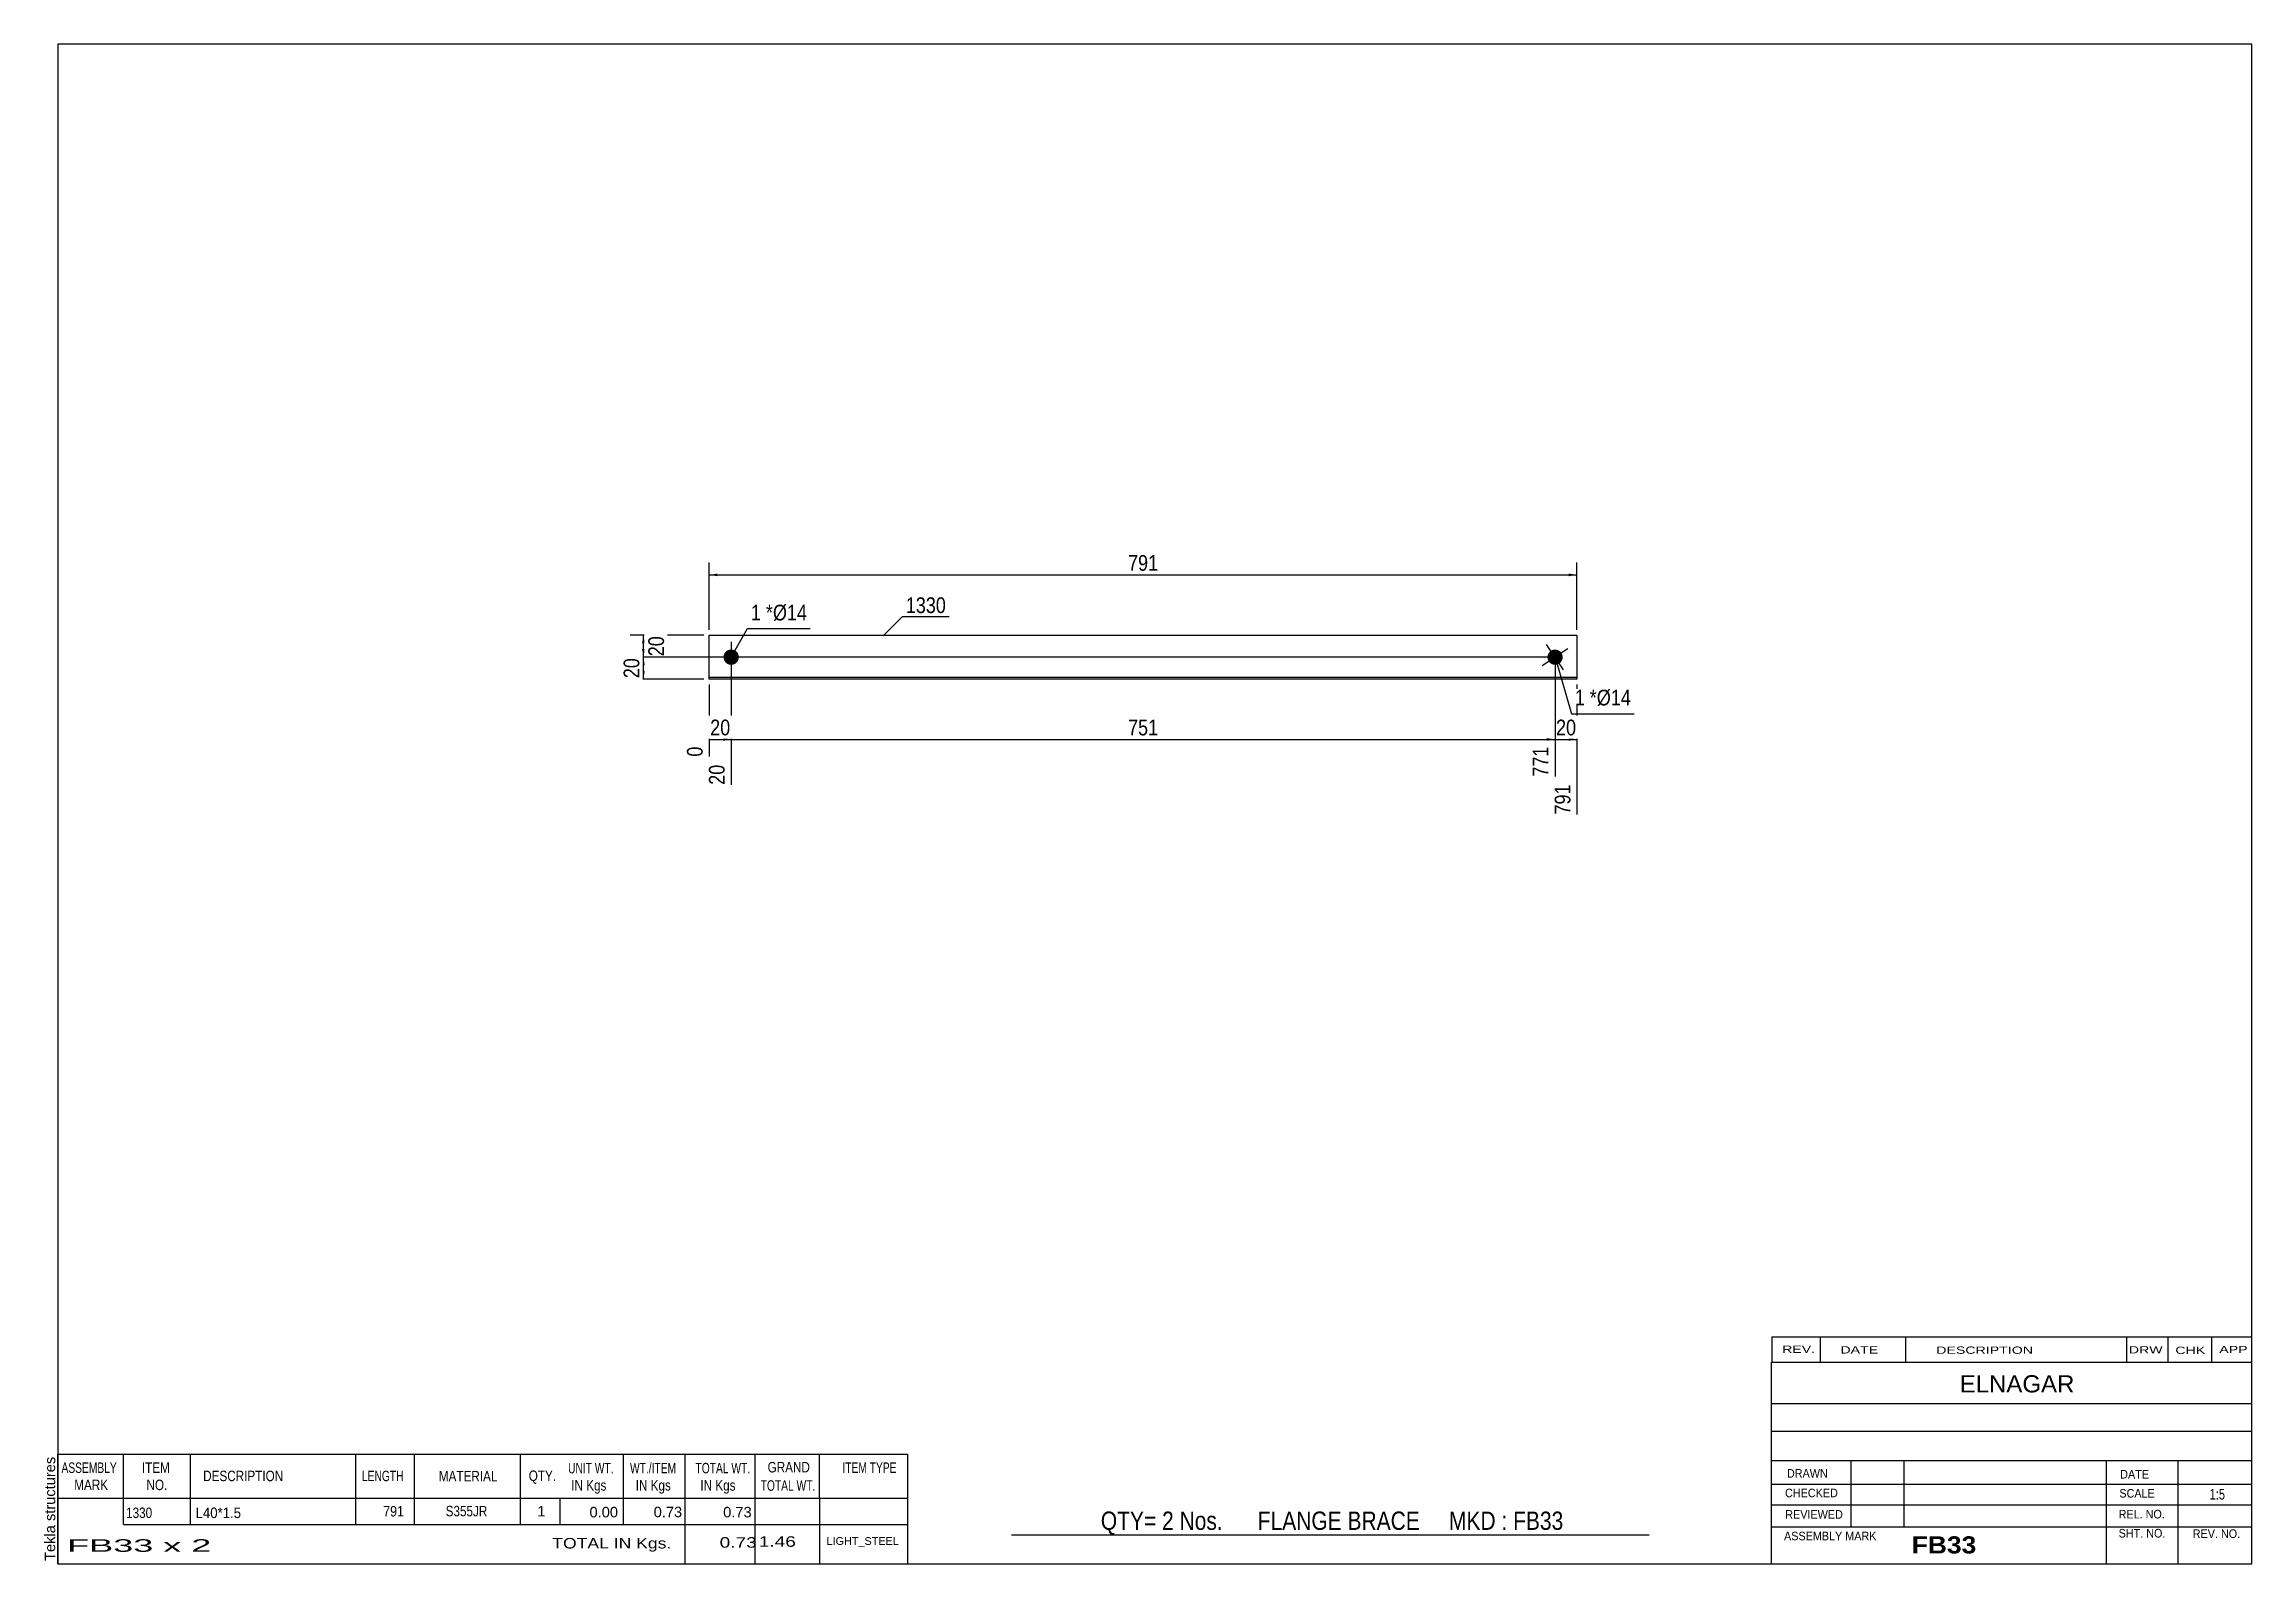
# Model space of a CAD drawing. Header units: millimetres. Extents: x -121 to 281, y -165 to 112.
import ezdxf

# ---------------------------------------------------------------- set-up
doc = ezdxf.new("R2010")
doc.units = ezdxf.units.MM
doc.styles.add('Arial', font='ARIAL.TTF', dxfattribs={"height": 0.2})
doc.styles.add('Arial Bold', font='ARIALBD.TTF', dxfattribs={"height": 0.2})
doc.styles.add('Arial Narrow', font='ARIALN.TTF', dxfattribs={"height": 0.2})

# ---------------------------------------------------------------- blocks, each defined once
blk = doc.blocks.new('Unknown-629080897-1420')
at = {"color": 5, "linetype": 'Continuous'}
for p, q in [((281.25, 111.75), (-118.75, 111.75)), ((-118.75, 111.75), (-118.75, -165.25)), ((281.25, -165.25), (281.25, 111.75)), ((-118.75, -165.25), (281.25, -165.25))]:
    blk.add_line(p, q, dxfattribs=at)
at = {"color": 174, "linetype": 'Continuous', "style": 'Arial'}
blk.add_text('Tekla structures', height=1.9102, rotation=90, dxfattribs=at).set_placement((-119.25, -164.75))
blk = doc.blocks.new('Part-629080897-1227 - 1212')
at = {"color": 2, "linetype": 'Continuous'}
for p, q in [((0, -4), (0, 4)), ((0, 4), (158.21, 4)), ((158.21, 4), (158.21, -4)), ((158.21, -3.7), (0, -3.7)), ((158.21, -4), (0, -4))]:
    blk.add_line(p, q, dxfattribs=at)
blk = doc.blocks.new('Bolt-629080897-1228 - 1212')
at = {"linetype": 'Continuous'}
blk.add_hatch(color=3, dxfattribs=at).paths.add_polyline_path([(4, -1.4, -1), (4, 1.4, -1)])
at = {"color": 3, "linetype": 'Continuous'}
for p, q in [((6.8, 0), (1.2, 0)), ((4, 2.8), (4, -2.8))]:
    blk.add_line(p, q, dxfattribs=at)
blk = doc.blocks.new('Bolt-629080897-1229 - 1212')
at = {"linetype": 'Continuous'}
blk.add_hatch(color=3, dxfattribs=at).paths.add_polyline_path([(153.05, -0.77, -1), (155.38, 0.77, -1)])
at = {"color": 3, "linetype": 'Continuous'}
for p, q in [((156.55, 1.55), (151.88, -1.55)), ((155.76, -2.33), (152.67, 2.33))]:
    blk.add_line(p, q, dxfattribs=at)
blk = doc.blocks.new('StraightDimension-629080897-1234 - 1212')
at = {"linetype": 'Continuous'}
blk.add_hatch(color=7, dxfattribs=at).paths.add_polyline_path([(156.71, -14.75), (158.21, -15), (156.71, -15.25)])
at = {"color": 7, "linetype": 'Continuous'}
for p, q in [((154.21, -1), (154.21, -21.78)), ((158.21, -5), (158.21, -28.68)), ((154.21, -15), (158.21, -15))]:
    blk.add_line(p, q, dxfattribs=at)
at = {"color": 0}
blk.add_wipeout([(158.64, -14.85), (158.64, -10.65), (153.79, -10.65), (153.79, -14.85)], dxfattribs=at)
at = {"color": 0, "linetype": 'Continuous'}
blk.add_wipeout([(157.61, -22.6), (153.41, -22.6), (153.41, -29.28), (157.61, -29.28)], dxfattribs=at)
at = {"color": 3, "style": 'Arial Narrow'}
blk.add_text('20', height=2.863, dxfattribs=at).set_placement((154.39, -14.25))
at = {"color": 3, "linetype": 'Continuous', "style": 'Arial Narrow'}
blk.add_text('791', height=2.863, rotation=90.0002, dxfattribs=at).set_placement((157.01, -28.68))
blk = doc.blocks.new('StraightDimension-629080897-1235 - 1212')
at = {"linetype": 'Continuous'}
blk.add_hatch(color=7, dxfattribs=at).paths.add_polyline_path([(152.71, -14.75), (154.21, -15), (152.71, -15.25)])
at = {"color": 7, "linetype": 'Continuous'}
for p, q in [((4, -1), (4, -23.26)), ((154.21, -1), (154.21, -21.78)), ((4, -15), (154.21, -15))]:
    blk.add_line(p, q, dxfattribs=at)
at = {"color": 0}
blk.add_wipeout([(82.45, -14.85), (82.45, -10.65), (75.76, -10.65), (75.76, -14.85)], dxfattribs=at)
at = {"color": 0, "linetype": 'Continuous'}
blk.add_wipeout([(153.61, -15.7), (149.41, -15.7), (149.41, -22.38), (153.61, -22.38)], dxfattribs=at)
at = {"color": 3, "style": 'Arial Narrow'}
blk.add_text('751', height=2.863, dxfattribs=at).set_placement((76.36, -14.25))
at = {"color": 3, "linetype": 'Continuous', "style": 'Arial Narrow'}
blk.add_text('771', height=2.863, rotation=90.0002, dxfattribs=at).set_placement((153.01, -21.78))
blk = doc.blocks.new('StraightDimension-629080897-1236 - 1212')
at = {"linetype": 'Continuous'}
blk.add_hatch(color=7, dxfattribs=at).paths.add_polyline_path([(2.5, -14.75), (4, -15), (2.5, -15.25)])
at = {"color": 7, "linetype": 'Continuous'}
for p, q in [((4, -1), (4, -23.26)), ((0, -5), (0, -18.13)), ((0, -15), (4, -15))]:
    blk.add_line(p, q, dxfattribs=at)
at = {"color": 0}
blk.add_wipeout([(4.43, -14.85), (4.43, -10.65), (-0.43, -10.65), (-0.43, -14.85)], dxfattribs=at)
at = {"color": 0, "linetype": 'Continuous'}
blk.add_wipeout([(3.4, -19), (-0.8, -19), (-0.8, -23.86), (3.4, -23.86)], dxfattribs=at)
blk.add_wipeout([(-0.6, -15.7), (-4.8, -15.7), (-4.8, -18.73), (-0.6, -18.73)], dxfattribs=at)
at = {"color": 3, "style": 'Arial Narrow'}
blk.add_text('20', height=2.863, dxfattribs=at).set_placement((0.17, -14.25))
at = {"color": 3, "linetype": 'Continuous', "style": 'Arial Narrow'}
for s, height, p in [('0', 2.86, (-1.2, -18.13)), ('20', 2.863, (2.8, -23.26))]:
    blk.add_text(s, height=height, rotation=90.0002, dxfattribs=at).set_placement(p)
blk = doc.blocks.new('StraightDimension-629080897-1247 - 1212')
at = {"linetype": 'Continuous'}
for points in [[(1.5, 14.75), (0, 15), (1.5, 15.25)], [(156.71, 15.25), (158.21, 15), (156.71, 14.75)]]:
    blk.add_hatch(color=7, dxfattribs=at).paths.add_polyline_path(points)
at = {"color": 7, "linetype": 'Continuous'}
for p, q in [((0, 5), (0, 17.25)), ((158.21, 5), (158.21, 17.25)), ((0, 15), (158.21, 15))]:
    blk.add_line(p, q, dxfattribs=at)
at = {"color": 0}
blk.add_wipeout([(82.45, 15.15), (82.45, 19.35), (75.76, 19.35), (75.76, 15.15)], dxfattribs=at)
at = {"color": 3, "style": 'Arial Narrow'}
blk.add_text('791', height=2.863, dxfattribs=at).set_placement((76.36, 15.75))
blk = doc.blocks.new('StraightDimension-629080897-1251 - 1212')
at = {"linetype": 'Continuous'}
for points in [[(-12.25, 2.5), (-12, 4), (-11.75, 2.5)], [(-11.75, 1.5), (-12, 0), (-12.25, 1.5)]]:
    blk.add_hatch(color=7, dxfattribs=at).paths.add_polyline_path(points)
at = {"color": 7, "linetype": 'Continuous'}
for p, q in [((-1, 4), (-14.4, 4)), ((-12, 0), (-12, 4)), ((153.21, 0), (-14.4, 0))]:
    blk.add_line(p, q, dxfattribs=at)
at = {"color": 0}
blk.add_wipeout([(-7.65, 4.43), (-11.85, 4.43), (-11.85, -0.43), (-7.65, -0.43)], dxfattribs=at)
at = {"color": 3, "style": 'Arial Narrow'}
blk.add_text('20', height=2.863, rotation=90.0002, dxfattribs=at).set_placement((-8.25, 0.17))
blk = doc.blocks.new('StraightDimension-629080897-1252 - 1212')
at = {"linetype": 'Continuous'}
for points in [[(-12.25, -1.5), (-12, 0), (-11.75, -1.5)], [(-11.75, -2.5), (-12, -4), (-12.25, -2.5)]]:
    blk.add_hatch(color=7, dxfattribs=at).paths.add_polyline_path(points)
at = {"color": 7, "linetype": 'Continuous'}
for p, q in [((153.21, 0), (-14.25, 0)), ((-1, -4), (-14.25, -4)), ((-12, -4), (-12, 0))]:
    blk.add_line(p, q, dxfattribs=at)
at = {"color": 0}
blk.add_wipeout([(-12.15, 0.43), (-16.35, 0.43), (-16.35, -4.43), (-12.15, -4.43)], dxfattribs=at)
at = {"color": 3, "style": 'Arial Narrow'}
blk.add_text('20', height=2.863, rotation=90.0002, dxfattribs=at).set_placement((-12.75, -3.83))
blk = doc.blocks.new('CBS_BOM-629080897-1431')
at = {"color": 7, "linetype": 'Continuous'}
for p, q in [((-118.78, -153.28), (-118.78, -145.28)), ((-118.78, -145.28), (36.14, -145.28)), ((-106.78, -153.28), (-106.78, -145.28)), ((-94.59, -153.28), (-94.59, -145.28)), ((-64.43, -153.28), (-64.43, -145.28)), ((-53.75, -153.28), (-53.75, -145.28)), ((-34.43, -153.28), (-34.43, -145.28)), ((-15.63, -153.28), (-15.63, -145.28)), ((-4.42, -153.28), (-4.42, -145.28)), ((8.37, -153.28), (8.37, -145.28)), ((20.12, -153.28), (20.12, -145.28)), ((36.14, -145.29), (36.14, -153.27)), ((-118.78, -153.28), (36.14, -153.28)), ((-118.78, -158.08), (-118.78, -153.28)), ((-106.78, -158.08), (-106.78, -153.28)), ((-94.59, -158.08), (-94.59, -153.28)), ((-64.43, -158.08), (-64.43, -153.28)), ((-53.75, -158.08), (-53.75, -153.28)), ((-34.43, -158.08), (-34.43, -153.28)), ((-27.17, -158.08), (-27.17, -153.28)), ((-15.63, -158.08), (-15.63, -153.28)), ((-4.42, -158.08), (-4.42, -153.28)), ((8.37, -158.08), (8.37, -153.28)), ((20.14, -158.08), (20.14, -153.28)), ((36.14, -153.28), (36.14, -158.08)), ((-118.78, -165.28), (-118.78, -158.1)), ((-106.78, -158.08), (36.14, -158.08)), ((-4.42, -165.28), (-4.42, -158.1)), ((8.37, -165.28), (8.37, -158.1)), ((20.18, -165.28), (20.18, -158.1)), ((36.14, -158.08), (36.14, -165.28)), ((-118.78, -165.28), (36.14, -165.28))]:
    blk.add_line(p, q, dxfattribs=at)
at = {"color": 3, "linetype": 'Continuous', "style": 'Arial'}
for s, height, width, p in [('ASSEMBLY', 1.91, 0.7, (-118.1, -148.71)), ('ITEM', 1.91, 0.8, (-103.45, -148.71)), ('DESCRIPTION', 1.9102, 0.8, (-92.27, -150.21)), ('LENGTH', 1.91, 0.7, (-63.32, -150.21)), ('MATERIAL', 1.91, 0.8, (-49.3, -150.26)), ('QTY.', 1.91, 0.8, (-32.91, -150.18)), ('UNIT WT.', 1.91, 0.7, (-25.74, -148.78)), ('WT./ITEM', 1.91, 0.7, (-14.45, -148.78)), ('TOTAL WT.', 1.91, 0.7, (-2.51, -148.78)), ('GRAND', 1.91, 0.8, (10.64, -148.62)), ('ITEM TYPE', 1.91, 0.7, (24.28, -148.7)), ('MARK', 1.91, 0.8, (-115.78, -151.84)), ('NO.', 1.91, 0.8, (-102.6, -151.84)), ('IN Kgs', 1.91, 0.8, (-25.16, -151.92)), ('IN Kgs', 1.91, 0.8, (-13.41, -151.92)), ('IN Kgs', 1.91, 0.8, (-1.62, -151.92)), ('TOTAL WT.', 1.91, 0.7, (9.38, -151.96))]:
    blk.add_text(s, height=height, dxfattribs=dict(at, width=width)).set_placement(p)
at = {"color": 7, "linetype": 'Continuous', "style": 'Arial'}
for s, width, p in [('1330', 0.8, (-106.32, -156.93)), ('L40*1.5', 0.9, (-93.65, -156.93)), ('791', 0.85, (-59.45, -156.65)), ('S355JR', 0.8, (-48.06, -156.62))]:
    blk.add_text(s, height=1.91, dxfattribs=dict(at, width=width)).set_placement(p)
for s, p in [('1', (-31.34, -156.62)), ('0.00', (-21.83, -156.81)), ('0.73', (-10.13, -156.78)), ('0.73', (2.54, -156.81))]:
    blk.add_text(s, height=1.91, dxfattribs=at).set_placement(p)
at = {"color": 6, "linetype": 'Continuous', "style": 'Arial'}
for s, height, width, p in [('FB33 x 2', 2.292, 2.05, (-117.06, -163.09)), ('TOTAL IN Kgs.', 1.9102, 1.2, (-28.62, -162.48)), ('0.73', 1.91, 1.3, (1.9, -162.33)), ('1.46', 1.91, 1.3, (9.04, -162.17))]:
    blk.add_text(s, height=height, dxfattribs=dict(at, width=width)).set_placement(p)
blk.add_text('LIGHT_STEEL', height=1.4135, dxfattribs=at).set_placement((21.39, -161.83))
blk = doc.blocks.new('CBS_CALLOFF-629080897-1432')
at = {"color": 7, "linetype": 'Continuous'}
blk.add_line((55.13, -159.98), (171.36, -160), dxfattribs=at)
at = {"color": 3, "linetype": 'Continuous', "style": 'Arial Narrow'}
blk.add_text('QTY= 2 Nos.      FLANGE BRACE     MKD : FB33', height=3.3405, dxfattribs=at).set_placement((71.39, -159.09))
blk = doc.blocks.new('CBS_NAME_BLOG-629080897-1433')
at = {"color": 7, "linetype": 'Continuous'}
for p, q in [((193.66, -128.5), (281.18, -128.5)), ((193.66, -165.21), (193.66, -128.5)), ((193.66, -136.04), (281.18, -136.04)), ((193.73, -141.09), (281.25, -141.09)), ((193.66, -146.46), (281.18, -146.46)), ((208.18, -158.57), (208.18, -146.47)), ((217.87, -158.54), (217.87, -146.47)), ((254.78, -165.21), (254.78, -146.48)), ((267.83, -165.21), (267.83, -146.47)), ((193.67, -150.76), (281.25, -150.74)), ((193.66, -154.51), (281.18, -154.51)), ((193.66, -158.55), (281.18, -158.55)), ((193.66, -165.25), (281.25, -165.25))]:
    blk.add_line(p, q, dxfattribs=at)
at = {"color": 3, "linetype": 'Continuous', "style": 'Arial'}
blk.add_text('ELNAGAR', height=3.133, dxfattribs=at).set_placement((227.98, -134.03))
at = {"color": 3, "linetype": 'Continuous'}
for s, height, style, width, p in [('DRAWN', 1.566, 'Arial', 0.9, (196.49, -149.57)), ('DATE', 1.566, 'Arial', 0.9, (257.25, -149.73)), ('CHECKED', 1.566, 'Arial', 0.9, (196.14, -153.14)), ('SCALE', 1.566, 'Arial', 0.9, (257.1, -153.21)), ('1:5', 1.957, 'Arial Narrow', 0.9, (273.55, -153.57)), ('REVIEWED', 1.566, 'Arial', 0.9, (196.18, -157.06)), ('REL. NO.', 1.566, 'Arial', 0.9, (256.96, -157.01)), ('ASSEMBLY MARK', 1.5663, 'Arial', 0.9, (195.96, -160.99)), ('FB33', 3.131, 'Arial Bold', 1.1, (219.24, -163.39)), ('SHT. NO.', 1.566, 'Arial', 0.9, (256.96, -160.48)), ('REV. NO.', 1.566, 'Arial', 0.9, (270.48, -160.57))]:
    blk.add_text(s, height=height, dxfattribs=dict(at, style=style, width=width)).set_placement(p)
blk = doc.blocks.new('CBS_REVISION-629080897-1434')
at = {"color": 7, "linetype": 'Continuous'}
for p, q in [((193.74, -123.87), (281.24, -123.87)), ((193.74, -123.87), (193.74, -128.5)), ((202.54, -123.87), (202.54, -128.5)), ((218.13, -123.87), (218.13, -128.44)), ((258.39, -123.87), (258.39, -128.5)), ((265.93, -123.87), (265.93, -128.5)), ((273.88, -123.87), (273.88, -128.5)), ((193.74, -128.5), (281.24, -128.5))]:
    blk.add_line(p, q, dxfattribs=at)
at = {"color": 7, "style": 'Arial Narrow', "width": 1.7}
for s, height, p in [('REV.', 1.326, (195.6, -126.82)), ('DATE', 1.326, (206.23, -126.94)), ('DESCRIPTION', 1.3257, (223.71, -126.99)), ('DRW', 1.326, (258.82, -126.93)), ('CHK', 1.326, (267.31, -127.02)), ('APP', 1.326, (275.31, -126.87))]:
    blk.add_text(s, height=height, dxfattribs=at).set_placement(p)
blk = doc.blocks.new('Mark-629080897-1263 - 1212')
at = {"color": 0}
blk.add_wipeout([(9.43, 6.7), (9.43, 9.7), (7.6, 9.7), (7.6, 6.7)], dxfattribs=at)
blk.add_wipeout([(9.43, 6.7), (9.43, 9.7), (7.6, 9.7), (7.6, 6.7)], dxfattribs=at)
at = {"color": 7, "linetype": 'Continuous'}
blk.add_line((4, 0), (7, 5.2), dxfattribs=at)
at = {"color": 0}
blk.add_wipeout([(11.61, 6.7), (11.61, 9.7), (10.33, 9.7), (10.33, 6.7)], dxfattribs=at)
blk.add_wipeout([(11.61, 6.7), (11.61, 9.7), (10.33, 9.7), (10.33, 6.7)], dxfattribs=at)
at = {"color": 3, "style": 'Arial Narrow'}
blk.add_text('1', height=2.86, dxfattribs=at).set_placement((7.6, 6.7))
at = {"color": 0}
blk.add_wipeout([(17.82, 6.7), (17.82, 9.7), (11.61, 9.7), (11.61, 6.7)], dxfattribs=at)
blk.add_wipeout([(17.82, 6.7), (17.82, 9.7), (11.61, 9.7), (11.61, 6.7)], dxfattribs=at)
at = {"color": 7, "linetype": 'Continuous'}
blk.add_line((7, 5.2), (18.42, 5.2), dxfattribs=at)
at = {"color": 3, "style": 'Arial Narrow'}
for s, height, p in [('*', 2.86, (10.33, 6.7)), ('Ø14', 2.863, (11.61, 6.7))]:
    blk.add_text(s, height=height, dxfattribs=at).set_placement(p)
blk = doc.blocks.new('Mark-629080897-1260 - 1212')
at = {"color": 0}
blk.add_wipeout([(43.15, 8.04), (43.15, 11.04), (35.84, 11.04), (35.84, 8.04)], dxfattribs=at)
blk.add_wipeout([(43.15, 8.04), (43.15, 11.04), (35.84, 11.04), (35.84, 8.04)], dxfattribs=at)
at = {"color": 7, "linetype": 'Continuous'}
for p, q in [((31.7, 3.9), (35.24, 7.44)), ((35.24, 7.44), (43.75, 7.44))]:
    blk.add_line(p, q, dxfattribs=at)
at = {"color": 3, "style": 'Arial Narrow'}
blk.add_text('1330', height=2.863, dxfattribs=at).set_placement((35.84, 8.04))
blk = doc.blocks.new('Mark-629080897-1264 - 1212')
at = {"color": 0}
blk.add_wipeout([(159.64, -8.8), (159.64, -5.8), (157.81, -5.8), (157.81, -8.8)], dxfattribs=at)
blk.add_wipeout([(159.64, -8.8), (159.64, -5.8), (157.81, -5.8), (157.81, -8.8)], dxfattribs=at)
at = {"color": 7, "linetype": 'Continuous'}
blk.add_line((154.21, 0), (157.21, -10.3), dxfattribs=at)
at = {"color": 0}
blk.add_wipeout([(161.82, -8.8), (161.82, -5.8), (160.54, -5.8), (160.54, -8.8)], dxfattribs=at)
blk.add_wipeout([(161.82, -8.8), (161.82, -5.8), (160.54, -5.8), (160.54, -8.8)], dxfattribs=at)
at = {"color": 3, "style": 'Arial Narrow'}
blk.add_text('1', height=2.86, dxfattribs=at).set_placement((157.81, -8.8))
at = {"color": 0}
blk.add_wipeout([(168.03, -8.8), (168.03, -5.8), (161.82, -5.8), (161.82, -8.8)], dxfattribs=at)
blk.add_wipeout([(168.03, -8.8), (168.03, -5.8), (161.82, -5.8), (161.82, -8.8)], dxfattribs=at)
at = {"color": 7, "linetype": 'Continuous'}
blk.add_line((157.21, -10.3), (168.63, -10.3), dxfattribs=at)
at = {"color": 3, "style": 'Arial Narrow'}
for s, height, p in [('*', 2.86, (160.54, -8.8)), ('Ø14', 2.863, (161.82, -8.8))]:
    blk.add_text(s, height=height, dxfattribs=at).set_placement(p)

msp = doc.modelspace()

# ---------------------------------------------------------------- block references
for name in ['Unknown-629080897-1420', 'Part-629080897-1227 - 1212', 'Bolt-629080897-1228 - 1212', 'Bolt-629080897-1229 - 1212', 'CBS_REVISION-629080897-1434', 'CBS_NAME_BLOG-629080897-1433', 'CBS_BOM-629080897-1431', 'CBS_CALLOFF-629080897-1432']:
    msp.add_blockref(name, (0, 0))

# ---------------------------------------------------------------- next in the draw order: block references
for name in ['StraightDimension-629080897-1247 - 1212', 'StraightDimension-629080897-1234 - 1212']:
    msp.add_blockref(name, (0, 0))

# ---------------------------------------------------------------- next in the draw order: block references
msp.add_blockref('StraightDimension-629080897-1235 - 1212', (0, 0))

# ---------------------------------------------------------------- next in the draw order: block references
msp.add_blockref('StraightDimension-629080897-1236 - 1212', (0, 0))

# ---------------------------------------------------------------- next in the draw order: block references
msp.add_blockref('StraightDimension-629080897-1251 - 1212', (0, 0))

# ---------------------------------------------------------------- next in the draw order: block references
for name in ['Mark-629080897-1260 - 1212', 'StraightDimension-629080897-1252 - 1212']:
    msp.add_blockref(name, (0, 0))

# ---------------------------------------------------------------- next in the draw order: block references
for name in ['Mark-629080897-1263 - 1212', 'Mark-629080897-1264 - 1212']:
    msp.add_blockref(name, (0, 0))

doc.saveas('drawing.dxf')
